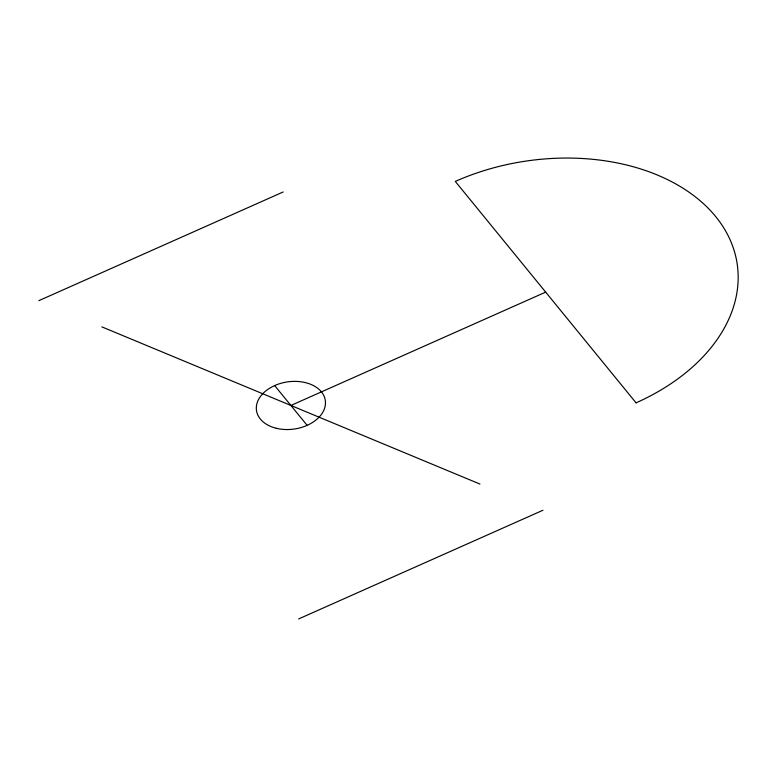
<?xml version="1.0" encoding="UTF-8"?>
<svg xmlns="http://www.w3.org/2000/svg" width="777" height="777" viewBox="0 0 777 777"><rect width="100%" height="100%" fill="white"/><g stroke="black" fill="none" stroke-linecap="round" stroke-linejoin="round"><path stroke-width="1.17" d="M38.85 300.67L283.139 191.997M290.899 405.468L545.668 292.123M298.659 618.929L542.948 510.256M101.865 326.874L479.933 484.052M274.66 385.577L307.138 425.359M636.052 402.836L455.293 181.41A193.57 132.508 -8.3 0 1 715.636 216.521A193.57 132.508 -8.3 0 1 636.052 402.836M276.272 428.282A34.78 23.805 -8.3 0 0 325.349 400.738A34.78 23.805 -8.3 0 0 271.066 387.373A34.78 23.805 -8.3 0 0 276.272 428.282"/></g></svg>
